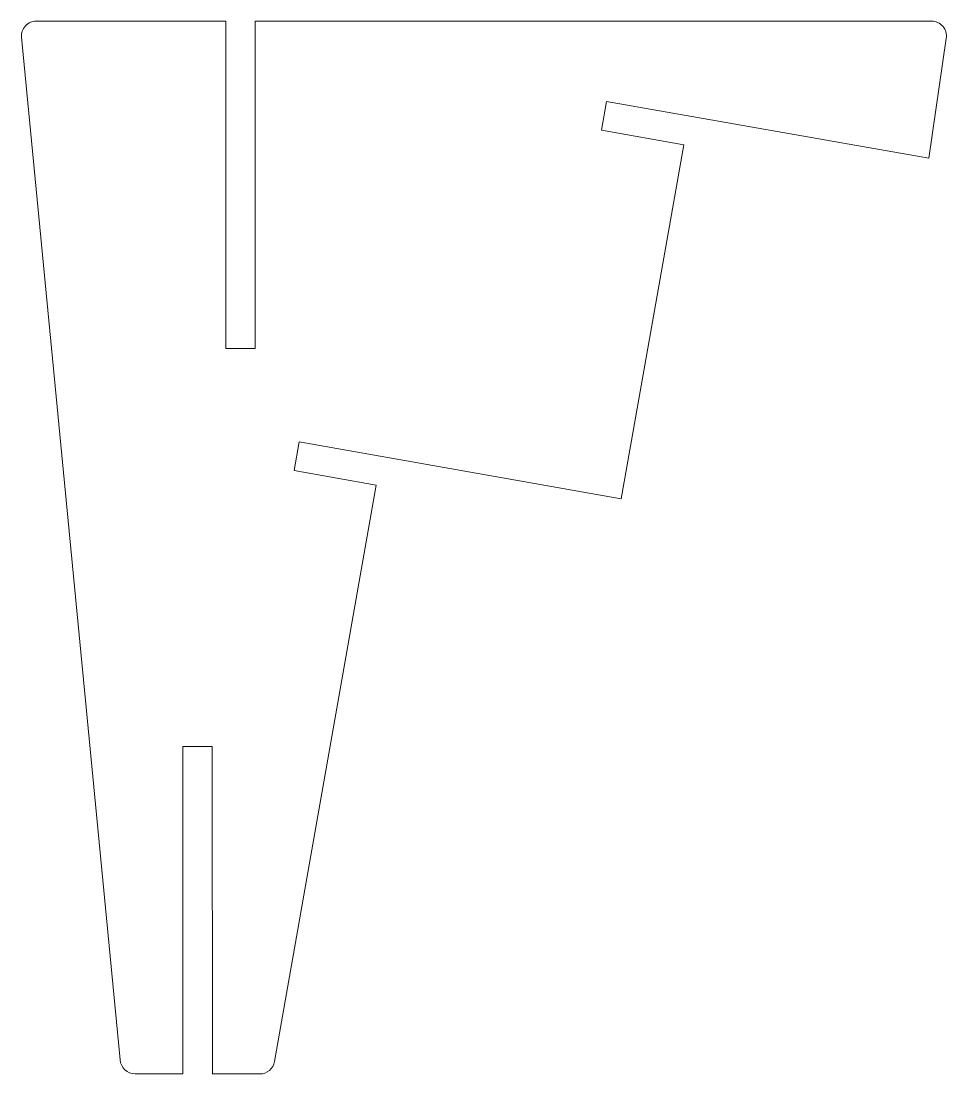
# Model space of a CAD drawing. Header units: millimetres. Extents: x 533 to 717, y -166 to 43.
import ezdxf

# ---------------------------------------------------------------- set-up
doc = ezdxf.new("R2010")
doc.units = ezdxf.units.MM
doc.header["$MEASUREMENT"] = 0
doc.layers.add('Layer 1', color=7, linetype='Continuous')

msp = doc.modelspace()

# ---------------------------------------------------------------- linework, layer by layer
at = {"layer": 'Layer 1', "color": 250, "lineweight": 9}
msp.add_open_spline([(603.3748, -49.3526), (603.3748, -49.3526), (587.0679, -46.4752), (587.0679, -46.4752), (587.0679, -46.4752), (588.0756, -40.7634), (588.0756, -40.7634), (588.0756, -40.7634), (651.9883, -52.041), (651.9883, -52.041), (651.9883, -52.041), (664.375, 18.1474), (664.375, 18.1474), (664.375, 18.1474), (648.0681, 21.0248), (648.0681, 21.0248), (648.0681, 21.0248), (649.0758, 26.7366), (649.0758, 26.7366), (649.0758, 26.7366), (712.9885, 15.459), (712.9885, 15.459), (712.9885, 15.459), (716.4484, 39.2235), (716.4484, 39.2235), (716.5784, 40.1166), (716.3396, 40.9365), (715.7494, 41.6192), (715.1592, 42.3019), (714.3817, 42.6572), (713.4799, 42.6572), (713.4799, 42.6572), (579.3501, 42.6572), (579.3501, 42.6572), (579.3501, 42.6572), (579.3501, -22.2428), (579.3501, -22.2428), (579.3501, -22.2428), (573.5501, -22.2428), (573.5501, -22.2428), (573.5501, -22.2428), (573.5501, 42.6572), (573.5501, 42.6572), (573.5501, 42.6572), (535.9984, 42.6572), (535.9984, 42.6572), (535.1344, 42.6572), (534.3905, 42.3332), (533.8019, 41.7005), (533.2133, 41.0678), (532.9234, 40.3007), (533.0063, 39.4406), (533.0063, 39.4406), (552.5719, -163.3094), (552.5719, -163.3094), (552.7231, -164.8777), (553.9883, -166.0928), (555.5641, -166.0928), (555.5641, -166.0928), (565.0101, -166.0928), (565.0101, -166.0928), (565.0101, -166.0928), (565.0101, -101.1928), (565.0101, -101.1928), (565.0101, -101.1928), (570.8101, -101.1928), (570.8101, -101.1928), (570.8101, -101.1928), (570.9103, -166.0928), (570.9103, -166.0928), (570.9103, -166.0928), (570.8101, -166.0928), (570.8101, -166.0928), (570.8101, -166.0928), (580.2565, -166.0928), (580.2565, -166.0928), (581.7248, -166.0928), (582.9557, -165.0601), (583.2108, -163.6142), (583.2108, -163.6142), (603.3748, -49.3526), (603.3748, -49.3526)], degree=3, knots=[0, 0, 0, 0, 0.03703704, 0.03703704, 0.03703704, 0.07407407, 0.07407407, 0.07407407, 0.11111111, 0.11111111, 0.11111111, 0.14814815, 0.14814815, 0.14814815, 0.18518519, 0.18518519, 0.18518519, 0.22222222, 0.22222222, 0.22222222, 0.25925926, 0.25925926, 0.25925926, 0.2962963, 0.2962963, 0.2962963, 0.33333333, 0.33333333, 0.33333333, 0.37037037, 0.37037037, 0.37037037, 0.40740741, 0.40740741, 0.40740741, 0.44444444, 0.44444444, 0.44444444, 0.48148148, 0.48148148, 0.48148148, 0.51851852, 0.51851852, 0.51851852, 0.55555556, 0.55555556, 0.55555556, 0.59259259, 0.59259259, 0.59259259, 0.62962963, 0.62962963, 0.62962963, 0.66666667, 0.66666667, 0.66666667, 0.7037037, 0.7037037, 0.7037037, 0.74074074, 0.74074074, 0.74074074, 0.77777778, 0.77777778, 0.77777778, 0.81481481, 0.81481481, 0.81481481, 0.85185185, 0.85185185, 0.85185185, 0.88888889, 0.88888889, 0.88888889, 0.92592593, 0.92592593, 0.92592593, 0.96296296, 0.96296296, 0.96296296, 1, 1, 1, 1], dxfattribs=at)

doc.saveas('drawing.dxf')
